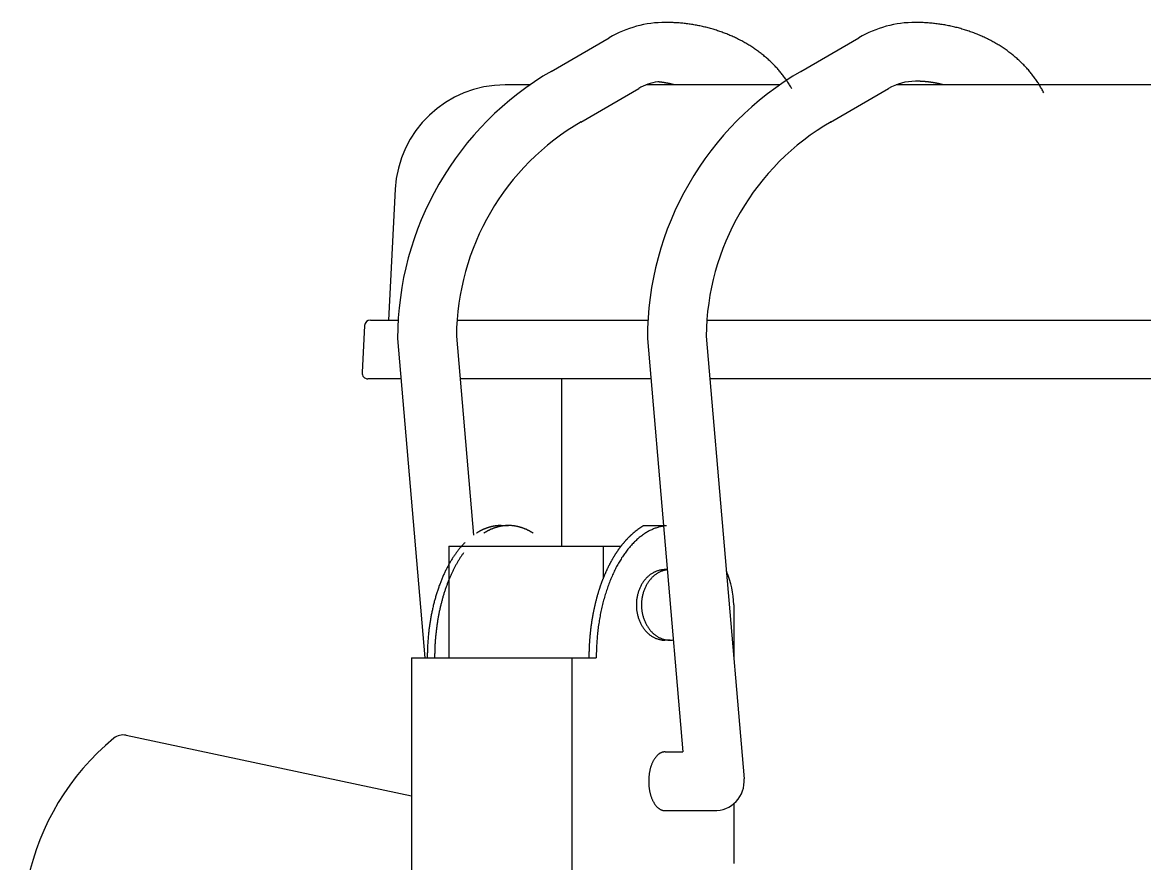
# Model space of a CAD drawing. Extents: x -182 to 594, y -630 to 159.
# Drawn here: x -157.5 to -81.1, y -290.2 to -233 of the extents above; entities that cross this region are included whole.
import ezdxf

# ---------------------------------------------------------------- set-up
doc = ezdxf.new("R2010")
doc.units = 0
doc.layers.get('0').update_dxf_attribs({"linetype": 'CONTINUOUS'})

msp = doc.modelspace()

# ---------------------------------------------------------------- linework, layer by layer
at = {"color": 7, "linetype": 'CONTINUOUS'}
for p, q in [((-121.517, -236.33), (-117.569, -234.036)), ((-104.517, -236.33), (-100.569, -234.036)), ((-122.957, -237.248), (-124.642, -237.248)), ((-119.507, -239.788), (-115.559, -237.494)), ((-105.957, -237.248), (-115.048, -237.248)), ((-102.507, -239.788), (-98.559, -237.494)), ((98.048, -237.248), (-98.048, -237.248)), ((-132.132, -244.355), (-132.598, -253.248)), ((-133.82, -253.248), (-131.928, -253.248)), ((-127.919, -253.248), (-114.928, -253.248)), ((-110.919, -253.248), (110.919, -253.248)), ((-134.22, -253.627), (-134.387, -256.827)), ((-131.964, -254.506), (-130.106, -276.234)), ((-127.964, -254.342), (-126.805, -267.89)), ((-114.964, -254.506), (-112.558, -282.635)), ((-110.964, -254.342), (-108.387, -284.464)), ((-131.73, -257.248), (-133.988, -257.248)), ((-114.73, -257.248), (-127.715, -257.248)), ((-120.8, -268.634), (-120.8, -257.248)), ((110.715, -257.248), (-110.715, -257.248)), ((-124.921, -267.234), (-124.421, -267.234)), ((-115.212, -267.234), (-113.875, -267.234)), ((-128.485, -268.634), (-128.485, -276.234)), ((-128.485, -268.634), (-117.985, -268.634)), ((-117.985, -268.634), (-117.985, -270.842)), ((-117.985, -268.634), (-116.761, -268.634)), ((-113.619, -270.234), (-113.771, -270.234)), ((-109.095, -272.634), (-109.095, -276.19)), ((-113.421, -275.034), (-113.771, -275.034)), ((-131.03, -276.234), (-118.448, -276.234)), ((-131.03, -276.234), (-131.03, -299.777)), ((-120.112, -276.234), (-120.112, -299.777)), ((-150.439, -281.506), (-131.03, -285.632)), ((-113.758, -282.635), (-112.558, -282.635)), ((-109.095, -286.167), (-109.095, -290.234)), ((-113.771, -286.633), (-110.31, -286.633))]:
    msp.add_line(p, q, dxfattribs=at)
for points in [[(-105.146, -237.503, 0), (-105.181, -237.441, 0), (-105.217, -237.379, 0), (-105.253, -237.317, 0), (-105.29, -237.255, 0), (-105.328, -237.194, 0), (-105.366, -237.133, 0), (-105.406, -237.072, 0), (-105.445, -237.012, 0), (-105.486, -236.952, 0), (-105.527, -236.892, 0), (-105.569, -236.832, 0), (-105.611, -236.773, 0), (-105.654, -236.714, 0), (-105.698, -236.656, 0), (-105.742, -236.597, 0), (-105.787, -236.539, 0), (-105.833, -236.482, 0), (-105.879, -236.424, 0), (-105.926, -236.367, 0), (-105.973, -236.311, 0), (-106.022, -236.254, 0), (-106.07, -236.199, 0), (-106.12, -236.143, 0), (-106.17, -236.088, 0), (-106.22, -236.033, 0), (-106.271, -235.978, 0), (-106.323, -235.924, 0), (-106.376, -235.871, 0), (-106.429, -235.817, 0), (-106.482, -235.764, 0), (-106.536, -235.712, 0), (-106.591, -235.66, 0), (-106.646, -235.608, 0), (-106.702, -235.557, 0), (-106.759, -235.506, 0), (-106.816, -235.455, 0), (-106.873, -235.405, 0), (-106.931, -235.355, 0), (-106.99, -235.306, 0), (-107.049, -235.257, 0), (-107.109, -235.209, 0), (-107.169, -235.161, 0), (-107.23, -235.113, 0), (-107.291, -235.066, 0), (-107.353, -235.02, 0), (-107.415, -234.973, 0), (-107.478, -234.928, 0), (-107.541, -234.882, 0), (-107.605, -234.838, 0), (-107.67, -234.793, 0), (-107.734, -234.749, 0), (-107.8, -234.706, 0), (-107.865, -234.663, 0), (-107.932, -234.621, 0), (-107.998, -234.579, 0), (-108.066, -234.537, 0), (-108.133, -234.496, 0), (-108.201, -234.456, 0), (-108.27, -234.416, 0), (-108.339, -234.376, 0), (-108.408, -234.337, 0), (-108.478, -234.299, 0), (-108.548, -234.261, 0), (-108.619, -234.224, 0), (-108.69, -234.187, 0), (-108.761, -234.15, 0), (-108.833, -234.114, 0), (-108.905, -234.079, 0), (-108.978, -234.044, 0), (-109.051, -234.01, 0), (-109.124, -233.976, 0), (-109.198, -233.943, 0), (-109.272, -233.91, 0), (-109.347, -233.878, 0), (-109.422, -233.846, 0), (-109.497, -233.815, 0), (-109.572, -233.785, 0), (-109.648, -233.755, 0), (-109.724, -233.725, 0), (-109.801, -233.696, 0), (-109.878, -233.668, 0), (-109.955, -233.64, 0), (-110.032, -233.613, 0), (-110.11, -233.587, 0), (-110.188, -233.561, 0), (-110.266, -233.535, 0), (-110.345, -233.51, 0), (-110.424, -233.486, 0), (-110.503, -233.462, 0), (-110.582, -233.439, 0), (-110.662, -233.416, 0), (-110.742, -233.394, 0), (-110.822, -233.373, 0), (-110.902, -233.352, 0), (-110.983, -233.332, 0), (-111.064, -233.312, 0), (-111.145, -233.293, 0), (-111.226, -233.274, 0), (-111.307, -233.257, 0), (-111.389, -233.239, 0), (-111.471, -233.223, 0), (-111.553, -233.206, 0), (-111.635, -233.191, 0), (-111.717, -233.176, 0), (-111.799, -233.162, 0), (-111.882, -233.148, 0), (-111.965, -233.135, 0), (-112.048, -233.122, 0), (-112.131, -233.11, 0), (-112.214, -233.099, 0), (-112.297, -233.088, 0), (-112.381, -233.078, 0), (-112.464, -233.069, 0), (-112.548, -233.06, 0), (-112.632, -233.052, 0), (-112.716, -233.044, 0), (-112.799, -233.037, 0), (-112.883, -233.03, 0), (-112.967, -233.025, 0), (-113.052, -233.019, 0), (-113.136, -233.015, 0), (-113.22, -233.011, 0), (-113.304, -233.007, 0), (-113.388, -233.005, 0), (-113.473, -233.003, 0), (-113.557, -233.001, 0), (-113.641, -233, 0), (-113.726, -233, 0)], [(-87.997, -237.787, 0), (-88.03, -237.721, 0), (-88.064, -237.656, 0), (-88.098, -237.591, 0), (-88.133, -237.526, 0), (-88.169, -237.461, 0), (-88.206, -237.397, 0), (-88.244, -237.333, 0), (-88.282, -237.269, 0), (-88.321, -237.206, 0), (-88.361, -237.142, 0), (-88.401, -237.079, 0), (-88.442, -237.017, 0), (-88.484, -236.955, 0), (-88.526, -236.893, 0), (-88.57, -236.831, 0), (-88.614, -236.77, 0), (-88.658, -236.709, 0), (-88.703, -236.648, 0), (-88.749, -236.588, 0), (-88.796, -236.528, 0), (-88.844, -236.468, 0), (-88.891, -236.409, 0), (-88.94, -236.35, 0), (-88.99, -236.292, 0), (-89.04, -236.233, 0), (-89.091, -236.176, 0), (-89.142, -236.118, 0), (-89.194, -236.061, 0), (-89.247, -236.005, 0), (-89.3, -235.949, 0), (-89.354, -235.893, 0), (-89.409, -235.837, 0), (-89.464, -235.783, 0), (-89.52, -235.728, 0), (-89.576, -235.674, 0), (-89.633, -235.62, 0), (-89.691, -235.567, 0), (-89.749, -235.514, 0), (-89.808, -235.462, 0), (-89.868, -235.41, 0), (-89.928, -235.358, 0), (-89.988, -235.307, 0), (-90.05, -235.257, 0), (-90.111, -235.207, 0), (-90.174, -235.157, 0), (-90.237, -235.108, 0), (-90.3, -235.059, 0), (-90.364, -235.011, 0), (-90.429, -234.963, 0), (-90.494, -234.916, 0), (-90.56, -234.869, 0), (-90.626, -234.823, 0), (-90.693, -234.777, 0), (-90.76, -234.732, 0), (-90.828, -234.687, 0), (-90.896, -234.643, 0), (-90.965, -234.6, 0), (-91.034, -234.556, 0), (-91.104, -234.514, 0), (-91.174, -234.472, 0), (-91.245, -234.43, 0), (-91.316, -234.389, 0), (-91.388, -234.349, 0), (-91.46, -234.309, 0), (-91.533, -234.269, 0), (-91.606, -234.23, 0), (-91.679, -234.192, 0), (-91.753, -234.154, 0), (-91.828, -234.117, 0), (-91.902, -234.08, 0), (-91.978, -234.044, 0), (-92.053, -234.009, 0), (-92.129, -233.974, 0), (-92.206, -233.939, 0), (-92.282, -233.906, 0), (-92.359, -233.873, 0), (-92.437, -233.84, 0), (-92.515, -233.808, 0), (-92.593, -233.776, 0), (-92.672, -233.746, 0), (-92.751, -233.715, 0), (-92.83, -233.686, 0), (-92.91, -233.657, 0), (-92.99, -233.628, 0), (-93.07, -233.6, 0), (-93.151, -233.573, 0), (-93.232, -233.546, 0), (-93.313, -233.52, 0), (-93.394, -233.495, 0), (-93.476, -233.47, 0), (-93.558, -233.446, 0), (-93.641, -233.422, 0), (-93.723, -233.399, 0), (-93.806, -233.377, 0), (-93.889, -233.355, 0), (-93.972, -233.334, 0), (-94.056, -233.314, 0), (-94.14, -233.294, 0), (-94.224, -233.275, 0), (-94.308, -233.256, 0), (-94.393, -233.238, 0), (-94.478, -233.221, 0), (-94.562, -233.205, 0), (-94.647, -233.189, 0), (-94.733, -233.173, 0), (-94.818, -233.158, 0), (-94.904, -233.144, 0), (-94.989, -233.131, 0), (-95.075, -233.118, 0), (-95.161, -233.106, 0), (-95.248, -233.095, 0), (-95.334, -233.084, 0), (-95.42, -233.074, 0), (-95.507, -233.064, 0), (-95.593, -233.055, 0), (-95.68, -233.047, 0), (-95.767, -233.04, 0), (-95.854, -233.033, 0), (-95.941, -233.026, 0), (-96.028, -233.021, 0), (-96.115, -233.016, 0), (-96.202, -233.012, 0), (-96.289, -233.008, 0), (-96.376, -233.005, 0), (-96.464, -233.003, 0), (-96.551, -233.001, 0), (-96.638, -233, 0), (-96.726, -233, 0)], [(-124.921, -267.234, 0), (-124.935, -267.234, 0), (-124.948, -267.234, 0), (-124.961, -267.234, 0), (-124.975, -267.235, 0), (-124.988, -267.235, 0), (-125.002, -267.235, 0), (-125.015, -267.236, 0), (-125.028, -267.236, 0), (-125.042, -267.237, 0), (-125.055, -267.237, 0), (-125.068, -267.238, 0), (-125.082, -267.239, 0), (-125.095, -267.24, 0), (-125.108, -267.24, 0), (-125.122, -267.241, 0), (-125.135, -267.242, 0), (-125.149, -267.243, 0), (-125.162, -267.244, 0), (-125.175, -267.246, 0), (-125.189, -267.247, 0), (-125.202, -267.248, 0), (-125.215, -267.25, 0), (-125.229, -267.251, 0), (-125.242, -267.252, 0), (-125.255, -267.254, 0), (-125.269, -267.256, 0), (-125.282, -267.257, 0), (-125.295, -267.259, 0), (-125.309, -267.261, 0), (-125.322, -267.263, 0), (-125.335, -267.265, 0), (-125.349, -267.267, 0), (-125.362, -267.269, 0), (-125.375, -267.271, 0), (-125.389, -267.273, 0), (-125.402, -267.275, 0), (-125.415, -267.278, 0), (-125.429, -267.28, 0), (-125.442, -267.283, 0), (-125.455, -267.285, 0), (-125.468, -267.288, 0), (-125.482, -267.29, 0), (-125.495, -267.293, 0), (-125.508, -267.296, 0), (-125.522, -267.299, 0), (-125.535, -267.301, 0), (-125.548, -267.304, 0), (-125.561, -267.307, 0), (-125.575, -267.31, 0), (-125.588, -267.314, 0), (-125.601, -267.317, 0), (-125.614, -267.32, 0), (-125.628, -267.323, 0), (-125.641, -267.327, 0), (-125.654, -267.33, 0), (-125.667, -267.334, 0), (-125.681, -267.337, 0), (-125.694, -267.341, 0), (-125.707, -267.345, 0), (-125.72, -267.348, 0), (-125.733, -267.352, 0), (-125.747, -267.356, 0), (-125.76, -267.36, 0), (-125.773, -267.364, 0), (-125.786, -267.368, 0), (-125.799, -267.372, 0), (-125.812, -267.377, 0), (-125.826, -267.381, 0), (-125.839, -267.385, 0), (-125.852, -267.39, 0), (-125.865, -267.394, 0), (-125.878, -267.399, 0), (-125.891, -267.403, 0), (-125.904, -267.408, 0), (-125.917, -267.413, 0), (-125.931, -267.417, 0), (-125.944, -267.422, 0), (-125.957, -267.427, 0), (-125.97, -267.432, 0), (-125.983, -267.437, 0), (-125.996, -267.442, 0), (-126.009, -267.447, 0), (-126.022, -267.453, 0), (-126.035, -267.458, 0), (-126.048, -267.463, 0), (-126.061, -267.469, 0), (-126.074, -267.474, 0), (-126.087, -267.48, 0), (-126.1, -267.485, 0), (-126.113, -267.491, 0), (-126.126, -267.496, 0), (-126.139, -267.502, 0), (-126.152, -267.508, 0), (-126.165, -267.514, 0), (-126.178, -267.52, 0), (-126.191, -267.526, 0), (-126.204, -267.532, 0), (-126.217, -267.538, 0), (-126.23, -267.544, 0), (-126.243, -267.551, 0), (-126.256, -267.557, 0), (-126.268, -267.563, 0), (-126.281, -267.57, 0), (-126.294, -267.576, 0), (-126.307, -267.583, 0), (-126.32, -267.589, 0), (-126.333, -267.596, 0), (-126.346, -267.603, 0), (-126.358, -267.61, 0), (-126.371, -267.617, 0), (-126.384, -267.624, 0), (-126.397, -267.631, 0), (-126.41, -267.638, 0), (-126.422, -267.645, 0), (-126.435, -267.652, 0), (-126.448, -267.659, 0), (-126.461, -267.666, 0), (-126.473, -267.674, 0), (-126.486, -267.681, 0), (-126.499, -267.689, 0), (-126.511, -267.696, 0), (-126.524, -267.704, 0), (-126.537, -267.712, 0), (-126.549, -267.719, 0), (-126.562, -267.727, 0), (-126.575, -267.735, 0), (-126.587, -267.743, 0), (-126.6, -267.751, 0)], [(-122.743, -267.751, 0), (-122.768, -267.735, 0), (-122.793, -267.719, 0), (-122.819, -267.704, 0), (-122.844, -267.689, 0), (-122.869, -267.674, 0), (-122.895, -267.659, 0), (-122.92, -267.645, 0), (-122.946, -267.631, 0), (-122.971, -267.617, 0), (-122.997, -267.603, 0), (-123.023, -267.589, 0), (-123.048, -267.576, 0), (-123.074, -267.563, 0), (-123.1, -267.551, 0), (-123.126, -267.538, 0), (-123.152, -267.526, 0), (-123.178, -267.514, 0), (-123.203, -267.502, 0), (-123.229, -267.491, 0), (-123.255, -267.48, 0), (-123.281, -267.469, 0), (-123.308, -267.458, 0), (-123.334, -267.447, 0), (-123.36, -267.437, 0), (-123.386, -267.427, 0), (-123.412, -267.417, 0), (-123.438, -267.408, 0), (-123.465, -267.399, 0), (-123.491, -267.39, 0), (-123.517, -267.381, 0), (-123.543, -267.372, 0), (-123.57, -267.364, 0), (-123.596, -267.356, 0), (-123.622, -267.348, 0), (-123.649, -267.341, 0), (-123.675, -267.334, 0), (-123.702, -267.327, 0), (-123.728, -267.32, 0), (-123.755, -267.314, 0), (-123.781, -267.307, 0), (-123.808, -267.301, 0), (-123.834, -267.296, 0), (-123.861, -267.29, 0), (-123.888, -267.285, 0), (-123.914, -267.28, 0), (-123.941, -267.275, 0), (-123.967, -267.271, 0), (-123.994, -267.267, 0), (-124.021, -267.263, 0), (-124.047, -267.259, 0), (-124.074, -267.256, 0), (-124.101, -267.252, 0), (-124.127, -267.25, 0), (-124.154, -267.247, 0), (-124.181, -267.244, 0), (-124.207, -267.242, 0), (-124.234, -267.24, 0), (-124.261, -267.239, 0), (-124.288, -267.237, 0), (-124.314, -267.236, 0), (-124.341, -267.235, 0), (-124.368, -267.235, 0), (-124.395, -267.234, 0), (-124.421, -267.234, 0), (-124.448, -267.234, 0), (-124.475, -267.235, 0), (-124.502, -267.235, 0), (-124.528, -267.236, 0), (-124.555, -267.237, 0), (-124.582, -267.239, 0), (-124.608, -267.24, 0), (-124.635, -267.242, 0), (-124.662, -267.244, 0), (-124.689, -267.247, 0), (-124.715, -267.25, 0), (-124.742, -267.252, 0), (-124.769, -267.256, 0), (-124.795, -267.259, 0), (-124.822, -267.263, 0), (-124.849, -267.267, 0), (-124.875, -267.271, 0), (-124.902, -267.275, 0), (-124.929, -267.28, 0), (-124.955, -267.285, 0), (-124.982, -267.29, 0), (-125.008, -267.296, 0), (-125.035, -267.301, 0), (-125.061, -267.307, 0), (-125.088, -267.314, 0), (-125.114, -267.32, 0), (-125.141, -267.327, 0), (-125.167, -267.334, 0), (-125.194, -267.341, 0), (-125.22, -267.348, 0), (-125.247, -267.356, 0), (-125.273, -267.364, 0), (-125.299, -267.372, 0), (-125.326, -267.381, 0), (-125.352, -267.39, 0), (-125.378, -267.399, 0), (-125.404, -267.408, 0), (-125.431, -267.417, 0), (-125.457, -267.427, 0), (-125.483, -267.437, 0), (-125.509, -267.447, 0), (-125.535, -267.458, 0), (-125.561, -267.469, 0), (-125.587, -267.48, 0), (-125.613, -267.491, 0), (-125.639, -267.502, 0), (-125.665, -267.514, 0), (-125.691, -267.526, 0), (-125.717, -267.538, 0), (-125.743, -267.551, 0), (-125.768, -267.563, 0), (-125.794, -267.576, 0), (-125.82, -267.589, 0), (-125.846, -267.603, 0), (-125.871, -267.617, 0), (-125.897, -267.631, 0), (-125.922, -267.645, 0), (-125.948, -267.659, 0), (-125.973, -267.674, 0), (-125.999, -267.689, 0), (-126.024, -267.704, 0), (-126.049, -267.719, 0), (-126.075, -267.735, 0), (-126.1, -267.751, 0)], [(-113.674, -267.245, 0), (-113.734, -267.252, 0), (-113.793, -267.259, 0), (-113.853, -267.267, 0), (-113.912, -267.277, 0), (-113.971, -267.288, 0), (-114.031, -267.301, 0), (-114.09, -267.314, 0), (-114.149, -267.329, 0), (-114.208, -267.345, 0), (-114.267, -267.362, 0), (-114.326, -267.381, 0), (-114.385, -267.401, 0), (-114.443, -267.422, 0), (-114.501, -267.444, 0), (-114.56, -267.468, 0), (-114.618, -267.493, 0), (-114.676, -267.519, 0), (-114.733, -267.546, 0), (-114.791, -267.575, 0), (-114.848, -267.604, 0), (-114.905, -267.635, 0), (-114.962, -267.668, 0), (-115.019, -267.701, 0), (-115.076, -267.736, 0), (-115.132, -267.771, 0), (-115.188, -267.808, 0), (-115.244, -267.846, 0), (-115.299, -267.886, 0), (-115.354, -267.926, 0), (-115.409, -267.968, 0), (-115.464, -268.011, 0), (-115.519, -268.055, 0), (-115.573, -268.1, 0), (-115.627, -268.146, 0), (-115.68, -268.194, 0), (-115.733, -268.243, 0), (-115.786, -268.292, 0), (-115.839, -268.343, 0), (-115.891, -268.395, 0), (-115.943, -268.448, 0), (-115.994, -268.502, 0), (-116.045, -268.558, 0), (-116.096, -268.614, 0), (-116.146, -268.671, 0), (-116.196, -268.73, 0), (-116.246, -268.789, 0), (-116.295, -268.85, 0), (-116.344, -268.912, 0), (-116.392, -268.974, 0), (-116.44, -269.038, 0), (-116.488, -269.103, 0), (-116.535, -269.168, 0), (-116.581, -269.235, 0), (-116.628, -269.303, 0), (-116.673, -269.372, 0), (-116.719, -269.441, 0), (-116.764, -269.512, 0), (-116.808, -269.583, 0), (-116.852, -269.656, 0), (-116.895, -269.729, 0), (-116.938, -269.804, 0), (-116.981, -269.879, 0), (-117.022, -269.955, 0), (-117.064, -270.032, 0), (-117.105, -270.11, 0), (-117.145, -270.189, 0), (-117.185, -270.268, 0), (-117.224, -270.349, 0), (-117.263, -270.43, 0), (-117.301, -270.512, 0), (-117.339, -270.595, 0), (-117.376, -270.679, 0), (-117.413, -270.763, 0), (-117.449, -270.849, 0), (-117.484, -270.935, 0), (-117.519, -271.022, 0), (-117.553, -271.109, 0), (-117.587, -271.197, 0), (-117.62, -271.286, 0), (-117.653, -271.376, 0), (-117.685, -271.466, 0), (-117.716, -271.557, 0), (-117.747, -271.649, 0), (-117.777, -271.741, 0), (-117.806, -271.834, 0), (-117.835, -271.928, 0), (-117.863, -272.022, 0), (-117.891, -272.117, 0), (-117.918, -272.212, 0), (-117.944, -272.308, 0), (-117.97, -272.405, 0), (-117.995, -272.502, 0), (-118.02, -272.599, 0), (-118.043, -272.697, 0), (-118.067, -272.796, 0), (-118.089, -272.895, 0), (-118.111, -272.994, 0), (-118.132, -273.094, 0), (-118.153, -273.195, 0), (-118.172, -273.295, 0), (-118.192, -273.397, 0), (-118.21, -273.498, 0), (-118.228, -273.6, 0), (-118.245, -273.703, 0), (-118.261, -273.806, 0), (-118.277, -273.909, 0), (-118.292, -274.012, 0), (-118.307, -274.116, 0), (-118.32, -274.22, 0), (-118.333, -274.324, 0), (-118.346, -274.429, 0), (-118.357, -274.534, 0), (-118.368, -274.639, 0), (-118.378, -274.744, 0), (-118.388, -274.85, 0), (-118.397, -274.956, 0), (-118.405, -275.061, 0), (-118.412, -275.168, 0), (-118.419, -275.274, 0), (-118.425, -275.38, 0), (-118.43, -275.487, 0), (-118.435, -275.593, 0), (-118.439, -275.7, 0), (-118.442, -275.807, 0), (-118.445, -275.913, 0), (-118.446, -276.02, 0), (-118.447, -276.127, 0), (-118.448, -276.234, 0)], [(-127.383, -268.387, 0), (-127.419, -268.424, 0), (-127.455, -268.461, 0), (-127.491, -268.499, 0), (-127.526, -268.537, 0), (-127.562, -268.576, 0), (-127.597, -268.615, 0), (-127.632, -268.655, 0), (-127.667, -268.696, 0), (-127.702, -268.737, 0), (-127.736, -268.778, 0), (-127.771, -268.82, 0), (-127.805, -268.862, 0), (-127.839, -268.905, 0), (-127.873, -268.949, 0), (-127.906, -268.993, 0), (-127.94, -269.037, 0), (-127.973, -269.082, 0), (-128.006, -269.128, 0), (-128.038, -269.174, 0), (-128.071, -269.22, 0), (-128.103, -269.267, 0), (-128.135, -269.314, 0), (-128.167, -269.362, 0), (-128.199, -269.411, 0), (-128.23, -269.459, 0), (-128.261, -269.509, 0), (-128.292, -269.558, 0), (-128.323, -269.608, 0), (-128.354, -269.659, 0), (-128.384, -269.71, 0), (-128.414, -269.762, 0), (-128.444, -269.814, 0), (-128.473, -269.866, 0), (-128.503, -269.919, 0), (-128.532, -269.972, 0), (-128.56, -270.026, 0), (-128.589, -270.08, 0), (-128.617, -270.135, 0), (-128.645, -270.189, 0), (-128.673, -270.245, 0), (-128.701, -270.301, 0), (-128.728, -270.357, 0), (-128.755, -270.413, 0), (-128.782, -270.47, 0), (-128.808, -270.528, 0), (-128.835, -270.586, 0), (-128.861, -270.644, 0), (-128.886, -270.702, 0), (-128.912, -270.761, 0), (-128.937, -270.821, 0), (-128.962, -270.88, 0), (-128.986, -270.94, 0), (-129.011, -271.001, 0), (-129.035, -271.061, 0), (-129.058, -271.123, 0), (-129.082, -271.184, 0), (-129.105, -271.246, 0), (-129.128, -271.308, 0), (-129.151, -271.37, 0), (-129.173, -271.433, 0), (-129.195, -271.496, 0), (-129.217, -271.56, 0), (-129.238, -271.624, 0), (-129.259, -271.688, 0), (-129.28, -271.752, 0), (-129.301, -271.817, 0), (-129.321, -271.882, 0), (-129.341, -271.947, 0), (-129.361, -272.013, 0), (-129.38, -272.079, 0), (-129.399, -272.145, 0), (-129.418, -272.212, 0), (-129.436, -272.278, 0), (-129.454, -272.345, 0), (-129.472, -272.413, 0), (-129.49, -272.48, 0), (-129.507, -272.548, 0), (-129.524, -272.616, 0), (-129.54, -272.684, 0), (-129.557, -272.753, 0), (-129.573, -272.822, 0), (-129.588, -272.891, 0), (-129.603, -272.96, 0), (-129.618, -273.029, 0), (-129.633, -273.099, 0), (-129.647, -273.169, 0), (-129.661, -273.239, 0), (-129.675, -273.31, 0), (-129.688, -273.38, 0), (-129.701, -273.451, 0), (-129.714, -273.522, 0), (-129.727, -273.593, 0), (-129.739, -273.664, 0), (-129.75, -273.735, 0), (-129.762, -273.807, 0), (-129.773, -273.879, 0), (-129.783, -273.951, 0), (-129.794, -274.023, 0), (-129.804, -274.095, 0), (-129.814, -274.168, 0), (-129.823, -274.24, 0), (-129.832, -274.313, 0), (-129.841, -274.386, 0), (-129.849, -274.459, 0), (-129.857, -274.532, 0), (-129.865, -274.605, 0), (-129.872, -274.678, 0), (-129.879, -274.752, 0), (-129.886, -274.825, 0), (-129.892, -274.899, 0), (-129.898, -274.972, 0), (-129.904, -275.046, 0), (-129.909, -275.12, 0), (-129.914, -275.194, 0), (-129.919, -275.268, 0), (-129.923, -275.342, 0), (-129.927, -275.416, 0), (-129.931, -275.49, 0), (-129.934, -275.565, 0), (-129.937, -275.639, 0), (-129.939, -275.713, 0), (-129.942, -275.788, 0), (-129.944, -275.862, 0), (-129.945, -275.936, 0), (-129.946, -276.011, 0), (-129.947, -276.085, 0), (-129.948, -276.16, 0), (-129.948, -276.234, 0)], [(-127.481, -269.094, 0), (-127.51, -269.134, 0), (-127.538, -269.173, 0), (-127.566, -269.213, 0), (-127.594, -269.254, 0), (-127.622, -269.295, 0), (-127.65, -269.336, 0), (-127.677, -269.378, 0), (-127.705, -269.419, 0), (-127.732, -269.462, 0), (-127.759, -269.504, 0), (-127.786, -269.547, 0), (-127.812, -269.591, 0), (-127.839, -269.634, 0), (-127.865, -269.678, 0), (-127.891, -269.722, 0), (-127.917, -269.767, 0), (-127.943, -269.812, 0), (-127.968, -269.857, 0), (-127.994, -269.903, 0), (-128.019, -269.949, 0), (-128.044, -269.995, 0), (-128.069, -270.042, 0), (-128.094, -270.089, 0), (-128.118, -270.136, 0), (-128.142, -270.183, 0), (-128.166, -270.231, 0), (-128.19, -270.279, 0), (-128.214, -270.328, 0), (-128.238, -270.377, 0), (-128.261, -270.426, 0), (-128.284, -270.475, 0), (-128.307, -270.525, 0), (-128.33, -270.575, 0), (-128.352, -270.625, 0), (-128.375, -270.675, 0), (-128.397, -270.726, 0), (-128.419, -270.777, 0), (-128.44, -270.829, 0), (-128.462, -270.88, 0), (-128.483, -270.932, 0), (-128.504, -270.984, 0), (-128.525, -271.037, 0), (-128.546, -271.09, 0), (-128.566, -271.143, 0), (-128.586, -271.196, 0), (-128.606, -271.249, 0), (-128.626, -271.303, 0), (-128.646, -271.357, 0), (-128.665, -271.412, 0), (-128.684, -271.466, 0), (-128.703, -271.521, 0), (-128.722, -271.576, 0), (-128.741, -271.631, 0), (-128.759, -271.687, 0), (-128.777, -271.742, 0), (-128.795, -271.798, 0), (-128.813, -271.854, 0), (-128.83, -271.911, 0), (-128.847, -271.967, 0), (-128.864, -272.024, 0), (-128.881, -272.081, 0), (-128.897, -272.138, 0), (-128.913, -272.196, 0), (-128.93, -272.254, 0), (-128.945, -272.312, 0), (-128.961, -272.37, 0), (-128.976, -272.428, 0), (-128.991, -272.486, 0), (-129.006, -272.545, 0), (-129.021, -272.604, 0), (-129.035, -272.663, 0), (-129.049, -272.722, 0), (-129.063, -272.782, 0), (-129.077, -272.841, 0), (-129.09, -272.901, 0), (-129.104, -272.961, 0), (-129.117, -273.021, 0), (-129.129, -273.081, 0), (-129.142, -273.142, 0), (-129.154, -273.202, 0), (-129.166, -273.263, 0), (-129.178, -273.324, 0), (-129.189, -273.385, 0), (-129.201, -273.446, 0), (-129.212, -273.507, 0), (-129.222, -273.569, 0), (-129.233, -273.63, 0), (-129.243, -273.692, 0), (-129.253, -273.754, 0), (-129.263, -273.816, 0), (-129.273, -273.878, 0), (-129.282, -273.94, 0), (-129.291, -274.003, 0), (-129.3, -274.065, 0), (-129.308, -274.128, 0), (-129.317, -274.191, 0), (-129.325, -274.253, 0), (-129.332, -274.316, 0), (-129.34, -274.379, 0), (-129.347, -274.442, 0), (-129.354, -274.505, 0), (-129.361, -274.569, 0), (-129.368, -274.632, 0), (-129.374, -274.696, 0), (-129.38, -274.759, 0), (-129.386, -274.823, 0), (-129.391, -274.886, 0), (-129.396, -274.95, 0), (-129.401, -275.014, 0), (-129.406, -275.078, 0), (-129.411, -275.142, 0), (-129.415, -275.206, 0), (-129.419, -275.27, 0), (-129.423, -275.334, 0), (-129.426, -275.398, 0), (-129.429, -275.462, 0), (-129.432, -275.526, 0), (-129.435, -275.59, 0), (-129.437, -275.655, 0), (-129.44, -275.719, 0), (-129.442, -275.783, 0), (-129.443, -275.848, 0), (-129.445, -275.912, 0), (-129.446, -275.976, 0), (-129.447, -276.041, 0), (-129.447, -276.105, 0), (-129.448, -276.17, 0), (-129.448, -276.234, 0)], [(-113.771, -270.234, 0), (-113.819, -270.235, 0), (-113.867, -270.237, 0), (-113.915, -270.241, 0), (-113.962, -270.246, 0), (-114.01, -270.252, 0), (-114.057, -270.26, 0), (-114.104, -270.269, 0), (-114.151, -270.28, 0), (-114.198, -270.292, 0), (-114.245, -270.306, 0), (-114.291, -270.321, 0), (-114.337, -270.337, 0), (-114.383, -270.355, 0), (-114.428, -270.374, 0), (-114.473, -270.395, 0), (-114.517, -270.417, 0), (-114.561, -270.44, 0), (-114.604, -270.465, 0), (-114.647, -270.49, 0), (-114.69, -270.518, 0), (-114.732, -270.546, 0), (-114.773, -270.576, 0), (-114.814, -270.606, 0), (-114.854, -270.639, 0), (-114.893, -270.672, 0), (-114.932, -270.706, 0), (-114.97, -270.742, 0), (-115.007, -270.779, 0), (-115.044, -270.817, 0), (-115.08, -270.856, 0), (-115.115, -270.896, 0), (-115.149, -270.937, 0), (-115.183, -270.979, 0), (-115.215, -271.022, 0), (-115.247, -271.067, 0), (-115.278, -271.112, 0), (-115.307, -271.158, 0), (-115.336, -271.204, 0), (-115.364, -271.252, 0), (-115.391, -271.301, 0), (-115.418, -271.35, 0), (-115.443, -271.4, 0), (-115.467, -271.451, 0), (-115.49, -271.503, 0), (-115.512, -271.555, 0), (-115.533, -271.608, 0), (-115.553, -271.662, 0), (-115.572, -271.716, 0), (-115.589, -271.77, 0), (-115.606, -271.826, 0), (-115.622, -271.881, 0), (-115.636, -271.937, 0), (-115.649, -271.994, 0), (-115.661, -272.051, 0), (-115.673, -272.108, 0), (-115.682, -272.166, 0), (-115.691, -272.224, 0), (-115.699, -272.282, 0), (-115.705, -272.34, 0), (-115.71, -272.399, 0), (-115.715, -272.458, 0), (-115.718, -272.516, 0), (-115.719, -272.575, 0), (-115.72, -272.634, 0), (-115.719, -272.693, 0), (-115.718, -272.752, 0), (-115.715, -272.811, 0), (-115.71, -272.869, 0), (-115.705, -272.928, 0), (-115.699, -272.986, 0), (-115.691, -273.044, 0), (-115.682, -273.102, 0), (-115.673, -273.16, 0), (-115.661, -273.217, 0), (-115.649, -273.274, 0), (-115.636, -273.331, 0), (-115.622, -273.387, 0), (-115.606, -273.443, 0), (-115.589, -273.498, 0), (-115.572, -273.553, 0), (-115.553, -273.607, 0), (-115.533, -273.66, 0), (-115.512, -273.713, 0), (-115.49, -273.765, 0), (-115.467, -273.817, 0), (-115.443, -273.868, 0), (-115.418, -273.918, 0), (-115.391, -273.967, 0), (-115.364, -274.016, 0), (-115.336, -274.064, 0), (-115.307, -274.111, 0), (-115.278, -274.157, 0), (-115.247, -274.202, 0), (-115.215, -274.246, 0), (-115.183, -274.289, 0), (-115.149, -274.331, 0), (-115.115, -274.372, 0), (-115.08, -274.412, 0), (-115.044, -274.451, 0), (-115.007, -274.489, 0), (-114.97, -274.526, 0), (-114.932, -274.562, 0), (-114.893, -274.596, 0), (-114.854, -274.63, 0), (-114.814, -274.662, 0), (-114.773, -274.693, 0), (-114.732, -274.722, 0), (-114.69, -274.751, 0), (-114.647, -274.778, 0), (-114.604, -274.804, 0), (-114.561, -274.828, 0), (-114.517, -274.851, 0), (-114.473, -274.873, 0), (-114.428, -274.894, 0), (-114.383, -274.913, 0), (-114.337, -274.931, 0), (-114.291, -274.947, 0), (-114.245, -274.962, 0), (-114.198, -274.976, 0), (-114.151, -274.988, 0), (-114.104, -274.999, 0), (-114.057, -275.008, 0), (-114.01, -275.016, 0), (-113.962, -275.023, 0), (-113.915, -275.028, 0), (-113.867, -275.031, 0), (-113.819, -275.033, 0), (-113.771, -275.034, 0)], [(-113.581, -270.242, 0), (-113.629, -270.248, 0), (-113.676, -270.255, 0), (-113.724, -270.263, 0), (-113.771, -270.273, 0), (-113.818, -270.284, 0), (-113.865, -270.297, 0), (-113.911, -270.311, 0), (-113.958, -270.327, 0), (-114.004, -270.344, 0), (-114.049, -270.362, 0), (-114.094, -270.382, 0), (-114.139, -270.403, 0), (-114.183, -270.425, 0), (-114.227, -270.449, 0), (-114.271, -270.474, 0), (-114.314, -270.5, 0), (-114.356, -270.528, 0), (-114.398, -270.557, 0), (-114.439, -270.587, 0), (-114.479, -270.619, 0), (-114.519, -270.651, 0), (-114.559, -270.685, 0), (-114.597, -270.72, 0), (-114.635, -270.756, 0), (-114.672, -270.794, 0), (-114.708, -270.832, 0), (-114.744, -270.872, 0), (-114.779, -270.912, 0), (-114.813, -270.954, 0), (-114.846, -270.997, 0), (-114.878, -271.04, 0), (-114.91, -271.085, 0), (-114.94, -271.13, 0), (-114.97, -271.177, 0), (-114.998, -271.224, 0), (-115.026, -271.272, 0), (-115.053, -271.321, 0), (-115.078, -271.371, 0), (-115.103, -271.422, 0), (-115.127, -271.473, 0), (-115.149, -271.525, 0), (-115.171, -271.578, 0), (-115.192, -271.631, 0), (-115.211, -271.685, 0), (-115.229, -271.74, 0), (-115.247, -271.795, 0), (-115.263, -271.85, 0), (-115.278, -271.906, 0), (-115.292, -271.963, 0), (-115.305, -272.019, 0), (-115.317, -272.077, 0), (-115.327, -272.134, 0), (-115.337, -272.192, 0), (-115.345, -272.25, 0), (-115.352, -272.309, 0), (-115.358, -272.367, 0), (-115.363, -272.426, 0), (-115.366, -272.485, 0), (-115.368, -272.544, 0), (-115.37, -272.603, 0), (-115.37, -272.662, 0), (-115.369, -272.721, 0), (-115.366, -272.78, 0), (-115.363, -272.839, 0), (-115.358, -272.897, 0), (-115.352, -272.956, 0), (-115.345, -273.014, 0), (-115.337, -273.073, 0), (-115.328, -273.13, 0), (-115.317, -273.188, 0), (-115.306, -273.245, 0), (-115.293, -273.302, 0), (-115.279, -273.359, 0), (-115.264, -273.415, 0), (-115.248, -273.47, 0), (-115.231, -273.525, 0), (-115.212, -273.58, 0), (-115.193, -273.634, 0), (-115.172, -273.687, 0), (-115.151, -273.74, 0), (-115.128, -273.792, 0), (-115.104, -273.843, 0), (-115.08, -273.894, 0), (-115.054, -273.944, 0), (-115.028, -273.993, 0), (-115, -274.041, 0), (-114.971, -274.088, 0), (-114.942, -274.135, 0), (-114.911, -274.181, 0), (-114.88, -274.225, 0), (-114.848, -274.269, 0), (-114.815, -274.312, 0), (-114.781, -274.353, 0), (-114.746, -274.394, 0), (-114.711, -274.434, 0), (-114.674, -274.472, 0), (-114.637, -274.51, 0), (-114.599, -274.546, 0), (-114.561, -274.581, 0), (-114.522, -274.615, 0), (-114.482, -274.648, 0), (-114.441, -274.679, 0), (-114.4, -274.709, 0), (-114.358, -274.738, 0), (-114.316, -274.766, 0), (-114.273, -274.793, 0), (-114.23, -274.818, 0), (-114.186, -274.842, 0), (-114.142, -274.864, 0), (-114.097, -274.885, 0), (-114.052, -274.905, 0), (-114.006, -274.923, 0), (-113.96, -274.94, 0), (-113.914, -274.956, 0), (-113.868, -274.97, 0), (-113.821, -274.983, 0), (-113.774, -274.994, 0), (-113.727, -275.004, 0), (-113.679, -275.013, 0), (-113.632, -275.02, 0), (-113.584, -275.026, 0), (-113.536, -275.03, 0), (-113.488, -275.033, 0), (-113.44, -275.034, 0), (-113.393, -275.034, 0), (-113.345, -275.032, 0), (-113.297, -275.029, 0), (-113.249, -275.025, 0)], [(-113.764, -282.635, 0), (-113.791, -282.636, 0), (-113.818, -282.637, 0), (-113.846, -282.64, 0), (-113.873, -282.644, 0), (-113.9, -282.649, 0), (-113.927, -282.655, 0), (-113.954, -282.663, 0), (-113.981, -282.671, 0), (-114.007, -282.681, 0), (-114.034, -282.692, 0), (-114.06, -282.705, 0), (-114.087, -282.718, 0), (-114.113, -282.732, 0), (-114.139, -282.748, 0), (-114.164, -282.765, 0), (-114.19, -282.783, 0), (-114.215, -282.802, 0), (-114.239, -282.822, 0), (-114.264, -282.844, 0), (-114.288, -282.866, 0), (-114.312, -282.89, 0), (-114.336, -282.914, 0), (-114.359, -282.94, 0), (-114.382, -282.966, 0), (-114.405, -282.994, 0), (-114.427, -283.022, 0), (-114.449, -283.052, 0), (-114.47, -283.082, 0), (-114.491, -283.114, 0), (-114.512, -283.146, 0), (-114.532, -283.18, 0), (-114.551, -283.214, 0), (-114.57, -283.249, 0), (-114.589, -283.285, 0), (-114.607, -283.321, 0), (-114.625, -283.359, 0), (-114.642, -283.397, 0), (-114.659, -283.436, 0), (-114.675, -283.476, 0), (-114.69, -283.516, 0), (-114.705, -283.557, 0), (-114.72, -283.599, 0), (-114.733, -283.641, 0), (-114.747, -283.684, 0), (-114.759, -283.728, 0), (-114.771, -283.772, 0), (-114.783, -283.816, 0), (-114.794, -283.862, 0), (-114.804, -283.907, 0), (-114.813, -283.953, 0), (-114.822, -284, 0), (-114.831, -284.046, 0), (-114.839, -284.093, 0), (-114.846, -284.141, 0), (-114.852, -284.189, 0), (-114.858, -284.237, 0), (-114.863, -284.285, 0), (-114.867, -284.334, 0), (-114.871, -284.382, 0), (-114.874, -284.431, 0), (-114.877, -284.48, 0), (-114.878, -284.529, 0), (-114.879, -284.578, 0), (-114.88, -284.627, 0), (-114.88, -284.677, 0), (-114.879, -284.726, 0), (-114.877, -284.775, 0), (-114.875, -284.824, 0), (-114.872, -284.873, 0), (-114.868, -284.921, 0), (-114.864, -284.97, 0), (-114.859, -285.018, 0), (-114.854, -285.066, 0), (-114.847, -285.114, 0), (-114.84, -285.162, 0), (-114.833, -285.209, 0), (-114.825, -285.256, 0), (-114.816, -285.303, 0), (-114.807, -285.349, 0), (-114.797, -285.394, 0), (-114.786, -285.44, 0), (-114.775, -285.484, 0), (-114.763, -285.529, 0), (-114.75, -285.572, 0), (-114.737, -285.615, 0), (-114.723, -285.658, 0), (-114.709, -285.7, 0), (-114.694, -285.741, 0), (-114.679, -285.782, 0), (-114.663, -285.822, 0), (-114.647, -285.861, 0), (-114.63, -285.899, 0), (-114.612, -285.937, 0), (-114.594, -285.974, 0), (-114.575, -286.01, 0), (-114.556, -286.045, 0), (-114.537, -286.08, 0), (-114.517, -286.113, 0), (-114.497, -286.146, 0), (-114.476, -286.177, 0), (-114.455, -286.208, 0), (-114.433, -286.238, 0), (-114.411, -286.267, 0), (-114.388, -286.295, 0), (-114.365, -286.322, 0), (-114.342, -286.347, 0), (-114.319, -286.372, 0), (-114.295, -286.396, 0), (-114.271, -286.419, 0), (-114.246, -286.44, 0), (-114.221, -286.461, 0), (-114.196, -286.48, 0), (-114.171, -286.498, 0), (-114.146, -286.516, 0), (-114.12, -286.532, 0), (-114.094, -286.546, 0), (-114.068, -286.56, 0), (-114.041, -286.573, 0), (-114.015, -286.584, 0), (-113.988, -286.594, 0), (-113.961, -286.603, 0), (-113.934, -286.611, 0), (-113.907, -286.618, 0), (-113.88, -286.623, 0), (-113.853, -286.627, 0), (-113.826, -286.63, 0), (-113.799, -286.632, 0), (-113.771, -286.633, 0)]]:
    msp.add_polyline3d(points, dxfattribs=at)
at = {"color": 7}
for points in [[(-113.132, -237.248, 0), (-113.138, -237.246, 0), (-113.144, -237.245, 0), (-113.149, -237.243, 0), (-113.155, -237.242, 0), (-113.161, -237.24, 0), (-113.166, -237.239, 0), (-113.172, -237.237, 0), (-113.178, -237.236, 0), (-113.184, -237.234, 0), (-113.189, -237.233, 0), (-113.195, -237.231, 0), (-113.201, -237.23, 0), (-113.207, -237.228, 0), (-113.212, -237.227, 0), (-113.218, -237.225, 0), (-113.224, -237.224, 0), (-113.23, -237.222, 0), (-113.235, -237.221, 0), (-113.241, -237.219, 0), (-113.247, -237.218, 0), (-113.253, -237.217, 0), (-113.258, -237.215, 0), (-113.264, -237.214, 0), (-113.27, -237.212, 0), (-113.276, -237.211, 0), (-113.281, -237.209, 0), (-113.287, -237.208, 0), (-113.293, -237.207, 0), (-113.299, -237.205, 0), (-113.305, -237.204, 0), (-113.31, -237.202, 0), (-113.316, -237.201, 0), (-113.322, -237.2, 0), (-113.328, -237.198, 0), (-113.334, -237.197, 0), (-113.339, -237.195, 0), (-113.345, -237.194, 0), (-113.351, -237.193, 0), (-113.357, -237.191, 0), (-113.363, -237.19, 0), (-113.368, -237.189, 0), (-113.374, -237.187, 0), (-113.38, -237.186, 0), (-113.386, -237.185, 0), (-113.392, -237.183, 0), (-113.398, -237.182, 0), (-113.403, -237.181, 0), (-113.409, -237.179, 0), (-113.415, -237.178, 0), (-113.421, -237.177, 0), (-113.427, -237.175, 0), (-113.433, -237.174, 0), (-113.438, -237.173, 0), (-113.444, -237.172, 0), (-113.45, -237.17, 0), (-113.456, -237.169, 0), (-113.462, -237.168, 0), (-113.468, -237.166, 0), (-113.474, -237.165, 0), (-113.479, -237.164, 0), (-113.485, -237.163, 0), (-113.491, -237.161, 0), (-113.497, -237.16, 0), (-113.503, -237.159, 0), (-113.509, -237.158, 0), (-113.515, -237.156, 0), (-113.521, -237.155, 0), (-113.526, -237.154, 0), (-113.532, -237.153, 0), (-113.538, -237.152, 0), (-113.544, -237.15, 0), (-113.55, -237.149, 0), (-113.556, -237.148, 0), (-113.562, -237.147, 0), (-113.568, -237.146, 0), (-113.574, -237.144, 0), (-113.58, -237.143, 0), (-113.585, -237.142, 0), (-113.591, -237.141, 0), (-113.597, -237.14, 0), (-113.603, -237.139, 0), (-113.609, -237.137, 0), (-113.615, -237.136, 0), (-113.621, -237.135, 0), (-113.627, -237.134, 0), (-113.633, -237.133, 0), (-113.639, -237.132, 0), (-113.645, -237.131, 0), (-113.651, -237.129, 0), (-113.656, -237.128, 0), (-113.662, -237.127, 0), (-113.668, -237.126, 0), (-113.674, -237.125, 0), (-113.68, -237.124, 0), (-113.686, -237.123, 0), (-113.692, -237.122, 0), (-113.698, -237.121, 0), (-113.704, -237.12, 0), (-113.71, -237.118, 0), (-113.716, -237.117, 0), (-113.722, -237.116, 0), (-113.728, -237.115, 0), (-113.734, -237.114, 0), (-113.74, -237.113, 0), (-113.746, -237.112, 0), (-113.752, -237.111, 0), (-113.758, -237.11, 0), (-113.764, -237.109, 0), (-113.77, -237.108, 0), (-113.776, -237.107, 0), (-113.782, -237.106, 0), (-113.788, -237.105, 0), (-113.794, -237.104, 0), (-113.8, -237.103, 0), (-113.806, -237.102, 0), (-113.812, -237.101, 0), (-113.817, -237.1, 0), (-113.823, -237.099, 0), (-113.829, -237.098, 0), (-113.835, -237.097, 0), (-113.841, -237.096, 0), (-113.847, -237.095, 0), (-113.853, -237.094, 0), (-113.859, -237.093, 0), (-113.865, -237.092, 0), (-113.871, -237.091, 0), (-113.877, -237.09, 0), (-113.883, -237.089, 0), (-113.889, -237.088, 0), (-113.896, -237.087, 0), (-113.902, -237.086, 0), (-113.908, -237.086, 0), (-113.914, -237.085, 0), (-113.92, -237.084, 0), (-113.926, -237.083, 0), (-113.932, -237.082, 0), (-113.938, -237.081, 0), (-113.944, -237.08, 0), (-113.95, -237.079, 0), (-113.956, -237.078, 0), (-113.962, -237.078, 0), (-113.968, -237.077, 0), (-113.974, -237.076, 0), (-113.98, -237.075, 0), (-113.986, -237.074, 0), (-113.992, -237.073, 0), (-113.998, -237.072, 0), (-114.004, -237.072, 0), (-114.01, -237.071, 0), (-114.016, -237.07, 0), (-114.022, -237.069, 0), (-114.028, -237.068, 0), (-114.034, -237.067, 0), (-114.04, -237.067, 0), (-114.046, -237.066, 0), (-114.052, -237.065, 0), (-114.058, -237.064, 0), (-114.065, -237.063, 0), (-114.071, -237.063, 0), (-114.077, -237.062, 0), (-114.083, -237.061, 0), (-114.089, -237.06, 0), (-114.095, -237.059, 0), (-114.101, -237.059, 0), (-114.107, -237.058, 0), (-114.113, -237.057, 0), (-114.119, -237.056, 0), (-114.125, -237.056, 0), (-114.131, -237.055, 0), (-114.137, -237.054, 0), (-114.143, -237.053, 0), (-114.149, -237.053, 0), (-114.156, -237.052, 0), (-114.162, -237.051, 0), (-114.168, -237.051, 0), (-114.174, -237.05, 0), (-114.18, -237.049, 0), (-114.186, -237.048, 0), (-114.192, -237.048, 0), (-114.198, -237.047, 0), (-114.204, -237.046, 0), (-114.21, -237.046, 0), (-114.216, -237.045, 0), (-114.223, -237.044, 0), (-114.229, -237.044, 0), (-114.235, -237.043, 0), (-114.241, -237.042, 0), (-114.247, -237.042, 0), (-114.253, -237.041, 0), (-114.259, -237.04, 0), (-114.265, -237.04, 0)], [(-94.816, -237.248, 0), (-94.825, -237.245, 0), (-94.835, -237.243, 0), (-94.844, -237.24, 0), (-94.854, -237.238, 0), (-94.863, -237.235, 0), (-94.873, -237.233, 0), (-94.882, -237.23, 0), (-94.892, -237.228, 0), (-94.901, -237.225, 0), (-94.911, -237.223, 0), (-94.921, -237.22, 0), (-94.93, -237.218, 0), (-94.94, -237.216, 0), (-94.949, -237.213, 0), (-94.959, -237.211, 0), (-94.968, -237.209, 0), (-94.978, -237.206, 0), (-94.988, -237.204, 0), (-94.997, -237.202, 0), (-95.007, -237.199, 0), (-95.016, -237.197, 0), (-95.026, -237.195, 0), (-95.036, -237.192, 0), (-95.046, -237.19, 0), (-95.055, -237.188, 0), (-95.065, -237.186, 0), (-95.075, -237.184, 0), (-95.084, -237.181, 0), (-95.094, -237.179, 0), (-95.104, -237.177, 0), (-95.113, -237.175, 0), (-95.123, -237.173, 0), (-95.133, -237.171, 0), (-95.142, -237.168, 0), (-95.152, -237.166, 0), (-95.162, -237.164, 0), (-95.172, -237.162, 0), (-95.181, -237.16, 0), (-95.191, -237.158, 0), (-95.201, -237.156, 0), (-95.211, -237.154, 0), (-95.221, -237.152, 0), (-95.23, -237.15, 0), (-95.24, -237.148, 0), (-95.25, -237.146, 0), (-95.26, -237.144, 0), (-95.269, -237.142, 0), (-95.279, -237.14, 0), (-95.289, -237.138, 0), (-95.299, -237.136, 0), (-95.309, -237.134, 0), (-95.319, -237.132, 0), (-95.329, -237.131, 0), (-95.338, -237.129, 0), (-95.348, -237.127, 0), (-95.358, -237.125, 0), (-95.368, -237.123, 0), (-95.378, -237.121, 0), (-95.388, -237.12, 0), (-95.398, -237.118, 0), (-95.407, -237.116, 0), (-95.417, -237.114, 0), (-95.427, -237.112, 0), (-95.437, -237.111, 0), (-95.447, -237.109, 0), (-95.457, -237.107, 0), (-95.467, -237.106, 0), (-95.477, -237.104, 0), (-95.487, -237.102, 0), (-95.497, -237.101, 0), (-95.507, -237.099, 0), (-95.517, -237.097, 0), (-95.527, -237.096, 0), (-95.537, -237.094, 0), (-95.547, -237.093, 0), (-95.556, -237.091, 0), (-95.567, -237.089, 0), (-95.576, -237.088, 0), (-95.587, -237.086, 0), (-95.597, -237.085, 0), (-95.606, -237.083, 0), (-95.617, -237.082, 0), (-95.626, -237.08, 0), (-95.636, -237.079, 0), (-95.647, -237.077, 0), (-95.656, -237.076, 0), (-95.667, -237.074, 0), (-95.677, -237.073, 0), (-95.687, -237.072, 0), (-95.697, -237.07, 0), (-95.707, -237.069, 0), (-95.717, -237.068, 0), (-95.727, -237.066, 0), (-95.737, -237.065, 0), (-95.747, -237.064, 0), (-95.757, -237.062, 0), (-95.767, -237.061, 0), (-95.777, -237.06, 0), (-95.787, -237.058, 0), (-95.797, -237.057, 0), (-95.807, -237.056, 0), (-95.817, -237.055, 0), (-95.828, -237.053, 0), (-95.838, -237.052, 0), (-95.848, -237.051, 0), (-95.858, -237.05, 0), (-95.868, -237.049, 0), (-95.878, -237.048, 0), (-95.888, -237.046, 0), (-95.898, -237.045, 0), (-95.908, -237.044, 0), (-95.918, -237.043, 0), (-95.929, -237.042, 0), (-95.939, -237.041, 0), (-95.949, -237.04, 0), (-95.959, -237.039, 0), (-95.969, -237.038, 0), (-95.979, -237.037, 0), (-95.99, -237.036, 0), (-96, -237.035, 0), (-96.01, -237.034, 0), (-96.02, -237.033, 0), (-96.03, -237.032, 0), (-96.04, -237.031, 0), (-96.05, -237.03, 0), (-96.061, -237.029, 0), (-96.071, -237.028, 0), (-96.081, -237.027, 0), (-96.091, -237.027, 0), (-96.101, -237.026, 0), (-96.112, -237.025, 0), (-96.122, -237.024, 0), (-96.132, -237.023, 0), (-96.142, -237.022, 0), (-96.152, -237.022, 0), (-96.162, -237.021, 0), (-96.173, -237.02, 0), (-96.183, -237.019, 0), (-96.193, -237.019, 0), (-96.203, -237.018, 0), (-96.213, -237.017, 0), (-96.224, -237.017, 0), (-96.234, -237.016, 0), (-96.244, -237.015, 0), (-96.254, -237.015, 0), (-96.265, -237.014, 0), (-96.275, -237.013, 0), (-96.285, -237.013, 0), (-96.295, -237.012, 0), (-96.305, -237.011, 0), (-96.316, -237.011, 0), (-96.326, -237.01, 0), (-96.336, -237.01, 0), (-96.346, -237.009, 0), (-96.357, -237.009, 0), (-96.367, -237.008, 0), (-96.377, -237.008, 0), (-96.387, -237.007, 0), (-96.397, -237.007, 0), (-96.408, -237.006, 0), (-96.418, -237.006, 0), (-96.428, -237.006, 0), (-96.439, -237.005, 0), (-96.449, -237.005, 0), (-96.459, -237.004, 0), (-96.469, -237.004, 0), (-96.48, -237.004, 0), (-96.49, -237.003, 0), (-96.5, -237.003, 0), (-96.51, -237.003, 0), (-96.52, -237.003, 0), (-96.531, -237.002, 0), (-96.541, -237.002, 0), (-96.551, -237.002, 0), (-96.561, -237.002, 0), (-96.572, -237.001, 0), (-96.582, -237.001, 0), (-96.592, -237.001, 0), (-96.603, -237.001, 0), (-96.613, -237.001, 0), (-96.623, -237, 0), (-96.633, -237, 0), (-96.644, -237, 0), (-96.654, -237, 0), (-96.664, -237, 0), (-96.674, -237, 0), (-96.685, -237, 0), (-96.695, -237, 0), (-96.705, -237, 0), (-96.715, -237, 0), (-96.726, -237, 0)], [(-115.212, -267.234, 0), (-115.233, -267.247, 0), (-115.254, -267.259, 0), (-115.276, -267.272, 0), (-115.297, -267.285, 0), (-115.318, -267.298, 0), (-115.339, -267.311, 0), (-115.361, -267.324, 0), (-115.382, -267.337, 0), (-115.403, -267.351, 0), (-115.424, -267.365, 0), (-115.445, -267.378, 0), (-115.466, -267.392, 0), (-115.486, -267.407, 0), (-115.507, -267.421, 0), (-115.528, -267.435, 0), (-115.549, -267.45, 0), (-115.569, -267.464, 0), (-115.59, -267.479, 0), (-115.611, -267.494, 0), (-115.631, -267.509, 0), (-115.652, -267.524, 0), (-115.672, -267.54, 0), (-115.692, -267.555, 0), (-115.713, -267.571, 0), (-115.733, -267.586, 0), (-115.753, -267.602, 0), (-115.773, -267.618, 0), (-115.794, -267.634, 0), (-115.814, -267.65, 0), (-115.834, -267.667, 0), (-115.854, -267.683, 0), (-115.874, -267.7, 0), (-115.893, -267.717, 0), (-115.913, -267.734, 0), (-115.933, -267.751, 0), (-115.953, -267.768, 0), (-115.973, -267.785, 0), (-115.992, -267.802, 0), (-116.012, -267.82, 0), (-116.031, -267.837, 0), (-116.051, -267.855, 0), (-116.07, -267.873, 0), (-116.09, -267.891, 0), (-116.109, -267.909, 0), (-116.128, -267.928, 0), (-116.147, -267.946, 0), (-116.167, -267.965, 0), (-116.186, -267.983, 0), (-116.205, -268.002, 0), (-116.224, -268.021, 0), (-116.243, -268.04, 0), (-116.261, -268.059, 0), (-116.28, -268.078, 0), (-116.299, -268.098, 0), (-116.318, -268.117, 0), (-116.337, -268.137, 0), (-116.355, -268.156, 0), (-116.374, -268.176, 0), (-116.392, -268.196, 0), (-116.411, -268.216, 0), (-116.429, -268.237, 0), (-116.447, -268.257, 0), (-116.466, -268.277, 0), (-116.484, -268.298, 0), (-116.502, -268.319, 0), (-116.52, -268.339, 0), (-116.538, -268.36, 0), (-116.556, -268.381, 0), (-116.574, -268.403, 0), (-116.592, -268.424, 0), (-116.61, -268.445, 0), (-116.628, -268.467, 0), (-116.645, -268.488, 0), (-116.663, -268.51, 0), (-116.681, -268.532, 0), (-116.698, -268.554, 0), (-116.716, -268.576, 0), (-116.733, -268.598, 0), (-116.751, -268.62, 0), (-116.768, -268.643, 0), (-116.785, -268.665, 0), (-116.802, -268.688, 0), (-116.819, -268.711, 0), (-116.837, -268.733, 0), (-116.854, -268.756, 0), (-116.871, -268.779, 0), (-116.887, -268.803, 0), (-116.904, -268.826, 0), (-116.921, -268.849, 0), (-116.938, -268.873, 0), (-116.954, -268.896, 0), (-116.971, -268.92, 0), (-116.988, -268.944, 0), (-117.004, -268.968, 0), (-117.021, -268.992, 0), (-117.037, -269.016, 0), (-117.053, -269.04, 0), (-117.069, -269.065, 0), (-117.086, -269.089, 0), (-117.102, -269.114, 0), (-117.118, -269.138, 0), (-117.134, -269.163, 0), (-117.15, -269.188, 0), (-117.166, -269.213, 0), (-117.182, -269.238, 0), (-117.197, -269.263, 0), (-117.213, -269.288, 0), (-117.229, -269.314, 0), (-117.244, -269.339, 0), (-117.26, -269.365, 0), (-117.275, -269.39, 0), (-117.291, -269.416, 0), (-117.306, -269.442, 0), (-117.321, -269.468, 0), (-117.336, -269.494, 0), (-117.351, -269.52, 0), (-117.367, -269.546, 0), (-117.382, -269.573, 0), (-117.397, -269.599, 0), (-117.411, -269.626, 0), (-117.426, -269.652, 0), (-117.441, -269.679, 0), (-117.456, -269.706, 0), (-117.47, -269.733, 0), (-117.485, -269.76, 0), (-117.499, -269.787, 0), (-117.514, -269.814, 0), (-117.528, -269.841, 0), (-117.542, -269.869, 0), (-117.557, -269.896, 0), (-117.571, -269.924, 0), (-117.585, -269.951, 0), (-117.599, -269.979, 0), (-117.613, -270.007, 0), (-117.627, -270.035, 0), (-117.641, -270.063, 0), (-117.655, -270.091, 0), (-117.668, -270.119, 0), (-117.682, -270.148, 0), (-117.696, -270.176, 0), (-117.709, -270.204, 0), (-117.723, -270.233, 0), (-117.736, -270.262, 0), (-117.749, -270.29, 0), (-117.762, -270.319, 0), (-117.776, -270.348, 0), (-117.789, -270.377, 0), (-117.802, -270.406, 0), (-117.815, -270.435, 0), (-117.828, -270.464, 0), (-117.841, -270.494, 0), (-117.853, -270.523, 0), (-117.866, -270.553, 0), (-117.879, -270.582, 0), (-117.891, -270.612, 0), (-117.904, -270.641, 0), (-117.916, -270.671, 0), (-117.929, -270.701, 0), (-117.941, -270.731, 0), (-117.953, -270.761, 0), (-117.965, -270.791, 0), (-117.977, -270.821, 0), (-117.989, -270.852, 0), (-118.001, -270.882, 0), (-118.013, -270.913, 0), (-118.025, -270.943, 0), (-118.037, -270.974, 0), (-118.049, -271.004, 0), (-118.06, -271.035, 0), (-118.072, -271.066, 0), (-118.083, -271.097, 0), (-118.095, -271.128, 0), (-118.106, -271.159, 0), (-118.117, -271.19, 0), (-118.128, -271.221, 0), (-118.139, -271.252, 0), (-118.15, -271.284, 0), (-118.161, -271.315, 0), (-118.172, -271.347, 0), (-118.183, -271.378, 0), (-118.194, -271.41, 0), (-118.205, -271.442, 0), (-118.215, -271.473, 0), (-118.226, -271.505, 0), (-118.236, -271.537, 0), (-118.247, -271.569, 0), (-118.257, -271.601, 0), (-118.267, -271.633, 0), (-118.277, -271.665, 0), (-118.287, -271.698, 0), (-118.297, -271.73, 0), (-118.307, -271.762, 0), (-118.317, -271.795, 0), (-118.327, -271.827, 0), (-118.337, -271.86, 0), (-118.346, -271.893, 0), (-118.356, -271.925, 0), (-118.365, -271.958, 0), (-118.375, -271.991, 0), (-118.384, -272.024, 0), (-118.394, -272.057, 0), (-118.403, -272.09, 0), (-118.412, -272.123, 0), (-118.421, -272.156, 0), (-118.43, -272.189, 0), (-118.439, -272.222, 0), (-118.448, -272.256, 0), (-118.456, -272.289, 0), (-118.465, -272.323, 0), (-118.474, -272.356, 0), (-118.482, -272.39, 0), (-118.491, -272.423, 0), (-118.499, -272.457, 0), (-118.507, -272.491, 0), (-118.516, -272.524, 0), (-118.524, -272.558, 0), (-118.532, -272.592, 0), (-118.54, -272.626, 0), (-118.548, -272.66, 0), (-118.556, -272.694, 0), (-118.563, -272.728, 0), (-118.571, -272.762, 0), (-118.579, -272.796, 0), (-118.586, -272.831, 0), (-118.594, -272.865, 0), (-118.601, -272.899, 0), (-118.609, -272.933, 0), (-118.616, -272.968, 0), (-118.623, -273.002, 0), (-118.63, -273.037, 0), (-118.637, -273.071, 0), (-118.644, -273.106, 0), (-118.651, -273.141, 0), (-118.658, -273.175, 0), (-118.664, -273.21, 0), (-118.671, -273.245, 0), (-118.678, -273.28, 0), (-118.684, -273.315, 0), (-118.691, -273.35, 0), (-118.697, -273.385, 0), (-118.703, -273.419, 0), (-118.709, -273.455, 0), (-118.715, -273.49, 0), (-118.721, -273.525, 0), (-118.727, -273.56, 0), (-118.733, -273.595, 0), (-118.739, -273.63, 0), (-118.745, -273.666, 0), (-118.75, -273.701, 0), (-118.756, -273.736, 0), (-118.761, -273.772, 0), (-118.767, -273.807, 0), (-118.772, -273.842, 0), (-118.777, -273.878, 0), (-118.783, -273.913, 0), (-118.788, -273.949, 0), (-118.793, -273.985, 0), (-118.798, -274.02, 0), (-118.803, -274.056, 0), (-118.807, -274.092, 0), (-118.812, -274.127, 0), (-118.817, -274.163, 0), (-118.821, -274.199, 0), (-118.826, -274.235, 0), (-118.83, -274.27, 0), (-118.834, -274.306, 0), (-118.839, -274.342, 0), (-118.843, -274.378, 0), (-118.847, -274.414, 0), (-118.851, -274.45, 0), (-118.855, -274.486, 0), (-118.858, -274.522, 0), (-118.862, -274.558, 0), (-118.866, -274.594, 0), (-118.87, -274.63, 0), (-118.873, -274.666, 0), (-118.876, -274.702, 0), (-118.88, -274.739, 0), (-118.883, -274.775, 0), (-118.886, -274.811, 0), (-118.889, -274.847, 0), (-118.892, -274.883, 0), (-118.895, -274.92, 0), (-118.898, -274.956, 0), (-118.901, -274.992, 0), (-118.904, -275.029, 0), (-118.906, -275.065, 0), (-118.909, -275.101, 0), (-118.911, -275.138, 0), (-118.914, -275.174, 0), (-118.916, -275.21, 0), (-118.918, -275.247, 0), (-118.92, -275.283, 0), (-118.923, -275.32, 0), (-118.925, -275.356, 0), (-118.926, -275.393, 0), (-118.928, -275.429, 0), (-118.93, -275.466, 0), (-118.932, -275.502, 0), (-118.933, -275.539, 0), (-118.935, -275.575, 0), (-118.936, -275.612, 0), (-118.938, -275.648, 0), (-118.939, -275.685, 0), (-118.94, -275.722, 0), (-118.941, -275.758, 0), (-118.942, -275.795, 0), (-118.943, -275.831, 0), (-118.944, -275.868, 0), (-118.945, -275.905, 0), (-118.945, -275.941, 0), (-118.946, -275.978, 0), (-118.946, -276.014, 0), (-118.947, -276.051, 0), (-118.947, -276.088, 0), (-118.947, -276.124, 0), (-118.948, -276.161, 0), (-118.948, -276.197, 0), (-118.948, -276.234, 0)]]:
    msp.add_polyline3d(points, dxfattribs=at)
at = {"color": 7, "linetype": 'CONTINUOUS'}
for centre, radius, start, end in [((-113.726, -240.648), 7.648, 90, 120.16668), ((-96.726, -240.648), 7.648, 90, 120.16668), ((-110.964, -254.486), 21, 120.02726, 180.05399), ((-93.964, -254.486), 21, 120.02726, 180.05399), ((-124.642, -244.748), 7.5, 90, 177), ((-113.726, -240.648), 3.648, 98.50353, 120.16668), ((-96.726, -240.648), 3.648, 90, 120.16668), ((-110.964, -254.486), 17, 120.02726, 179.51483), ((-93.964, -254.486), 17, 120.02726, 179.51483), ((-133.82, -253.648), 0.4, 90, 177), ((-133.988, -256.848), 0.4, 177, 270), ((-114.494, -272.634), 5.4, 0, 24.7972), ((-140.464, -294.872), 17.036, 129.41991, 206.58009), ((-150.647, -282.484), 1, 78, 129.41991), ((-110.38, -284.634), 2, 268, 4.88887)]:
    msp.add_arc(centre, radius, start, end, dxfattribs=at)

doc.saveas('drawing.dxf')
